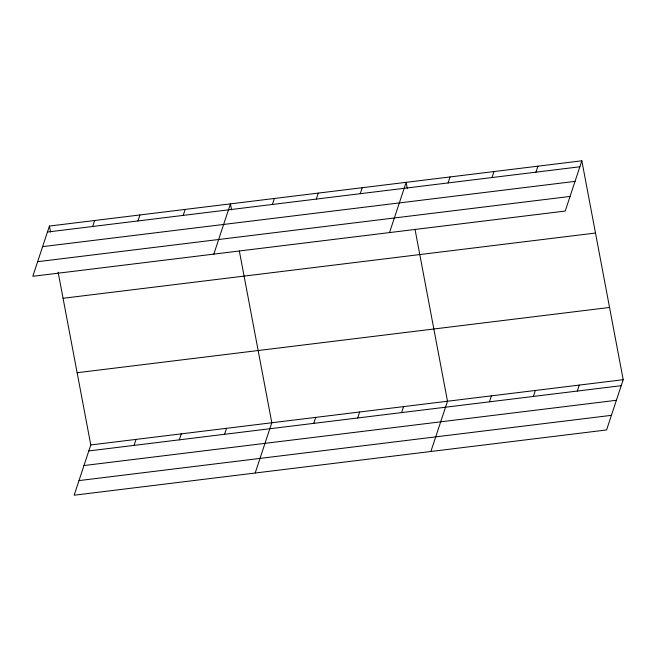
<?xml version="1.0" encoding="UTF-8"?>
<svg xmlns="http://www.w3.org/2000/svg" width="656" height="656" viewBox="0 0 656 656"><rect width="100%" height="100%" fill="white"/><g stroke="black" fill="none" stroke-linecap="round" stroke-linejoin="round"><path stroke-width="0.98" d="M49.421 226.049L32.8 276.299L565.218 211.052L581.839 160.794L49.421 226.049L50.561 232.068M92.701 226.484L94.677 220.506M137.957 220.941L139.933 214.955M58.138 272.199L90.782 444.948L74.161 495.206L606.579 429.951L623.2 379.701L581.839 160.794M183.213 215.389L185.189 209.412M134.054 445.391L136.038 439.405M213.823 254.118L230.445 203.86L231.584 209.879M179.309 439.84L181.294 433.862M272.388 204.459L274.364 198.481M224.565 434.297L226.55 428.311M316.315 199.08L318.291 193.094M255.184 473.017L271.805 422.767L239.35 251.018M360.242 193.692L362.219 187.714M313.748 423.366L315.725 417.38M389.525 232.585L406.146 182.327L407.278 188.346M357.676 417.979L359.652 412.001M448.089 182.926L450.065 176.948M401.595 412.599L403.579 406.613M492.016 177.546L493.993 171.56M430.877 451.484L447.499 401.234L415.051 229.485M535.936 172.159L537.92 166.181M489.45 401.833L491.426 395.847M533.369 396.445L535.353 390.468M577.296 391.066L579.273 385.08M47.445 232.035L579.863 166.78M42.607 246.64L575.033 181.384M37.63 261.695L570.056 196.439M63.066 298.283L595.492 233.036M77.129 372.715L609.555 307.459M90.782 444.948L623.2 379.701M88.798 450.934L621.224 385.679M83.968 465.547L616.386 400.291M78.991 480.594L611.408 415.338"/></g></svg>
